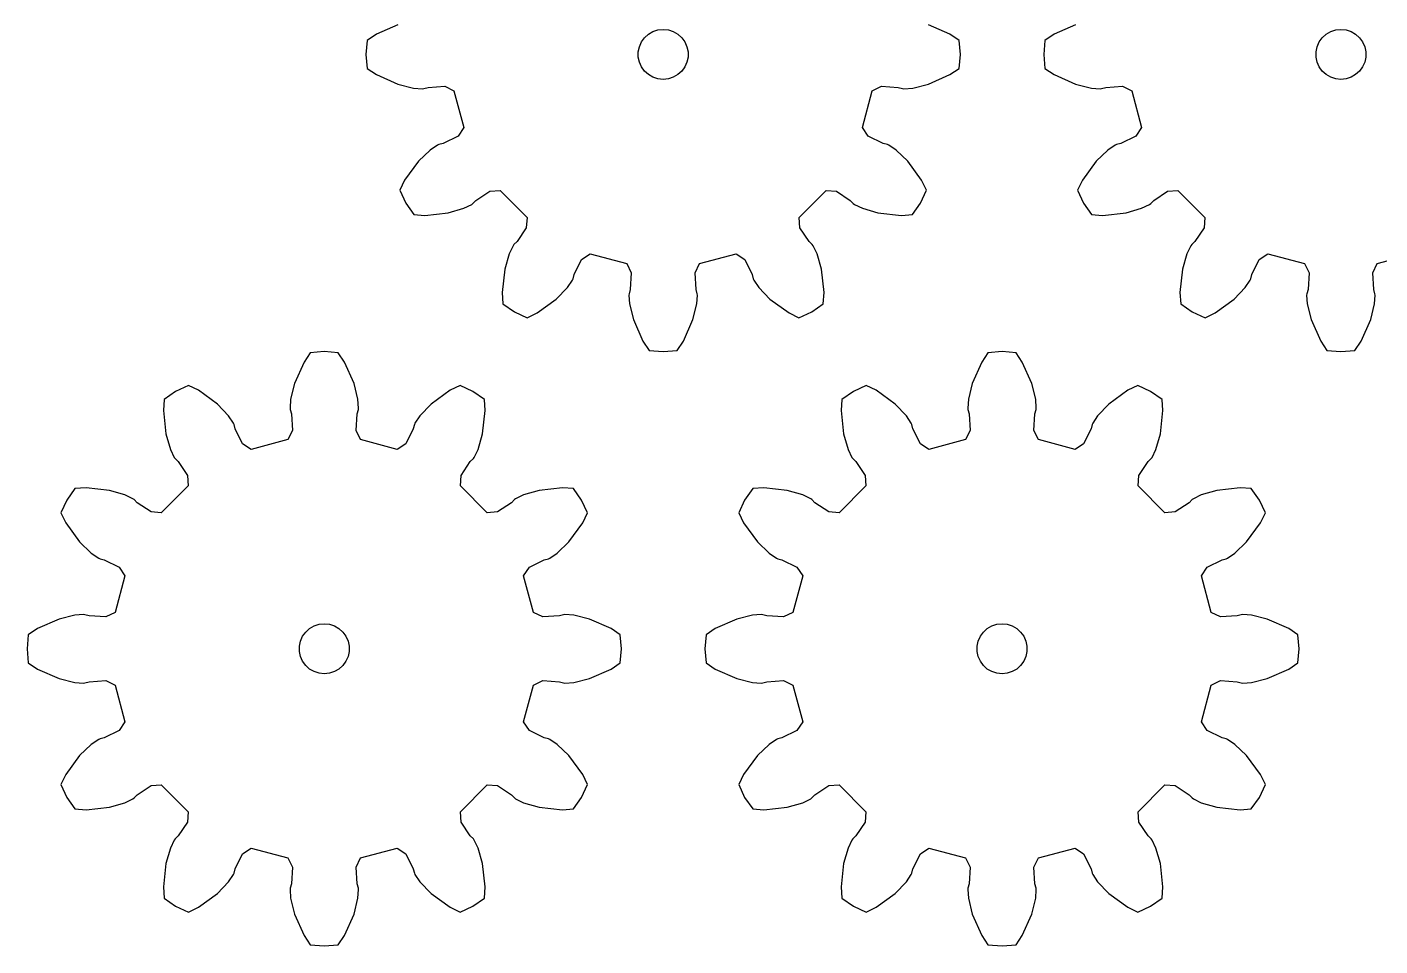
# Model space of a CAD drawing. Extents: x 0 to 198, y 0 to 214.
# Drawn here: x 0 to 81.1, y 0 to 55.1 of the extents above; entities that cross this region are included whole.
import ezdxf

# ---------------------------------------------------------------- set-up
doc = ezdxf.new("R2010")
doc.units = 0

msp = doc.modelspace()

# ---------------------------------------------------------------- linework, layer by layer
for p, q in [((22.242, 55.261), (20.95, 54.69)), ((55.351, 54.69), (54.06, 55.261)), ((62.892, 55.261), (61.601, 54.69)), ((20.95, 54.69), (20.399, 54.32)), ((36.852, 54.226), (37.036, 54.48)), ((37.036, 54.48), (37.269, 54.69)), ((37.269, 54.69), (37.541, 54.846)), ((37.541, 54.846), (37.839, 54.943)), ((37.839, 54.943), (38.151, 54.976)), ((38.151, 54.976), (38.463, 54.943)), ((38.463, 54.943), (38.761, 54.846)), ((38.761, 54.846), (39.032, 54.69)), ((39.032, 54.69), (39.265, 54.48)), ((39.265, 54.48), (39.45, 54.226)), ((55.902, 54.32), (55.351, 54.69)), ((61.601, 54.69), (61.05, 54.32)), ((77.502, 54.226), (77.687, 54.48)), ((77.687, 54.48), (77.92, 54.69)), ((77.92, 54.69), (78.191, 54.846)), ((78.191, 54.846), (78.49, 54.943)), ((78.49, 54.943), (78.801, 54.976)), ((78.801, 54.976), (79.113, 54.943)), ((79.113, 54.943), (79.412, 54.846)), ((79.412, 54.846), (79.683, 54.69)), ((79.683, 54.69), (79.916, 54.48)), ((79.916, 54.48), (80.1, 54.226)), ((20.399, 54.32), (20.325, 53.476)), ((36.659, 53.633), (36.724, 53.94)), ((36.659, 53.319), (36.659, 53.633)), ((36.724, 53.94), (36.852, 54.226)), ((39.45, 54.226), (39.577, 53.94)), ((39.577, 53.94), (39.642, 53.633)), ((39.642, 53.633), (39.642, 53.319)), ((55.976, 53.476), (55.902, 54.32)), ((61.05, 54.32), (60.976, 53.476)), ((77.31, 53.633), (77.375, 53.94)), ((77.31, 53.319), (77.31, 53.633)), ((77.375, 53.94), (77.502, 54.226)), ((80.1, 54.226), (80.228, 53.94)), ((80.228, 53.94), (80.293, 53.633)), ((80.293, 53.633), (80.293, 53.319)), ((20.325, 53.476), (20.399, 52.633)), ((36.724, 53.013), (36.659, 53.319)), ((36.852, 52.726), (36.724, 53.013)), ((39.577, 53.013), (39.45, 52.726)), ((39.642, 53.319), (39.577, 53.013)), ((55.902, 52.633), (55.976, 53.476)), ((60.976, 53.476), (61.05, 52.633)), ((77.375, 53.013), (77.31, 53.319)), ((77.502, 52.726), (77.375, 53.013)), ((80.228, 53.013), (80.1, 52.726)), ((80.293, 53.319), (80.228, 53.013)), ((20.399, 52.633), (20.95, 52.263)), ((20.95, 52.263), (22.242, 51.691)), ((37.036, 52.472), (36.852, 52.726)), ((37.269, 52.263), (37.036, 52.472)), ((37.541, 52.106), (37.269, 52.263)), ((37.839, 52.009), (37.541, 52.106)), ((38.151, 51.976), (37.839, 52.009)), ((38.463, 52.009), (38.151, 51.976)), ((38.761, 52.106), (38.463, 52.009)), ((39.032, 52.263), (38.761, 52.106)), ((39.265, 52.472), (39.032, 52.263)), ((39.45, 52.726), (39.265, 52.472)), ((54.06, 51.691), (55.351, 52.263)), ((55.351, 52.263), (55.902, 52.633)), ((61.05, 52.633), (61.601, 52.263)), ((61.601, 52.263), (62.892, 51.691)), ((77.687, 52.472), (77.502, 52.726)), ((77.92, 52.263), (77.687, 52.472)), ((78.191, 52.106), (77.92, 52.263)), ((78.49, 52.009), (78.191, 52.106)), ((78.801, 51.976), (78.49, 52.009)), ((79.113, 52.009), (78.801, 51.976)), ((79.412, 52.106), (79.113, 52.009)), ((79.683, 52.263), (79.412, 52.106)), ((79.916, 52.472), (79.683, 52.263)), ((80.1, 52.726), (79.916, 52.472)), ((22.242, 51.691), (23.185, 51.458)), ((23.185, 51.458), (23.713, 51.422)), ((23.713, 51.422), (23.801, 51.431)), ((23.801, 51.431), (24.05, 51.503)), ((24.05, 51.503), (25.048, 51.565)), ((25.048, 51.565), (25.606, 51.293)), ((25.606, 51.293), (26.195, 49.094)), ((50.106, 49.094), (50.696, 51.293)), ((50.696, 51.293), (51.253, 51.565)), ((51.253, 51.565), (52.252, 51.503)), ((52.252, 51.503), (52.501, 51.431)), ((52.501, 51.431), (52.588, 51.422)), ((52.588, 51.422), (53.117, 51.458)), ((53.117, 51.458), (54.06, 51.691)), ((62.892, 51.691), (63.835, 51.458)), ((63.835, 51.458), (64.364, 51.422)), ((64.364, 51.422), (64.451, 51.431)), ((64.451, 51.431), (64.7, 51.503)), ((64.7, 51.503), (65.699, 51.565)), ((65.699, 51.565), (66.256, 51.293)), ((66.256, 51.293), (66.846, 49.094)), ((26.195, 49.094), (25.848, 48.58)), ((50.453, 48.58), (50.106, 49.094)), ((66.846, 49.094), (66.499, 48.58)), ((24.62, 48.036), (24.18, 47.741)), ((24.701, 48.072), (24.62, 48.036)), ((24.953, 48.134), (24.701, 48.072)), ((25.848, 48.58), (24.953, 48.134)), ((51.349, 48.134), (50.453, 48.58)), ((51.601, 48.072), (51.349, 48.134)), ((51.681, 48.036), (51.601, 48.072)), ((52.121, 47.741), (51.681, 48.036)), ((65.271, 48.036), (64.831, 47.741)), ((65.351, 48.072), (65.271, 48.036)), ((65.603, 48.134), (65.351, 48.072)), ((66.499, 48.58), (65.603, 48.134)), ((23.48, 47.068), (22.648, 45.927)), ((24.18, 47.741), (23.48, 47.068)), ((52.821, 47.068), (52.121, 47.741)), ((53.654, 45.927), (52.821, 47.068)), ((64.131, 47.068), (63.298, 45.927)), ((64.831, 47.741), (64.131, 47.068)), ((22.648, 45.927), (22.356, 45.331)), ((53.946, 45.331), (53.654, 45.927)), ((63.298, 45.927), (63.006, 45.331)), ((22.356, 45.331), (22.713, 44.563)), ((26.746, 44.53), (26.925, 44.717)), ((26.925, 44.717), (27.759, 45.27)), ((27.759, 45.27), (28.378, 45.313)), ((28.378, 45.313), (29.988, 43.703)), ((46.313, 43.703), (47.924, 45.313)), ((47.924, 45.313), (48.542, 45.27)), ((48.542, 45.27), (49.376, 44.717)), ((49.376, 44.717), (49.556, 44.53)), ((53.588, 44.563), (53.946, 45.331)), ((63.006, 45.331), (63.364, 44.563)), ((67.396, 44.53), (67.576, 44.717)), ((67.576, 44.717), (68.41, 45.27)), ((68.41, 45.27), (69.029, 45.313)), ((69.029, 45.313), (70.639, 43.703)), ((22.713, 44.563), (23.199, 43.87)), ((23.199, 43.87), (23.861, 43.825)), ((23.861, 43.825), (25.266, 43.975)), ((25.266, 43.975), (26.199, 44.245)), ((26.199, 44.245), (26.674, 44.478)), ((26.674, 44.478), (26.746, 44.53)), ((49.556, 44.53), (49.627, 44.478)), ((49.627, 44.478), (50.103, 44.245)), ((50.103, 44.245), (51.036, 43.975)), ((51.036, 43.975), (52.44, 43.825)), ((52.44, 43.825), (53.102, 43.87)), ((53.102, 43.87), (53.588, 44.563)), ((63.364, 44.563), (63.85, 43.87)), ((63.85, 43.87), (64.512, 43.825)), ((64.512, 43.825), (65.917, 43.975)), ((65.917, 43.975), (66.85, 44.245)), ((66.85, 44.245), (67.325, 44.478)), ((67.325, 44.478), (67.396, 44.53)), ((29.944, 43.085), (29.392, 42.251)), ((29.988, 43.703), (29.944, 43.085)), ((46.357, 43.085), (46.313, 43.703)), ((46.91, 42.251), (46.357, 43.085)), ((70.595, 43.085), (70.042, 42.251)), ((70.639, 43.703), (70.595, 43.085)), ((29.392, 42.251), (29.205, 42.071)), ((47.097, 42.071), (46.91, 42.251)), ((70.042, 42.251), (69.855, 42.071)), ((28.92, 41.524), (28.65, 40.591)), ((29.153, 42), (28.92, 41.524)), ((29.205, 42.071), (29.153, 42)), ((33.255, 41.174), (33.769, 41.52)), ((33.769, 41.52), (35.968, 40.931)), ((40.333, 40.931), (42.533, 41.52)), ((42.533, 41.52), (43.047, 41.174)), ((47.149, 42), (47.097, 42.071)), ((47.382, 41.524), (47.149, 42)), ((47.651, 40.591), (47.382, 41.524)), ((69.57, 41.524), (69.301, 40.591)), ((69.804, 42), (69.57, 41.524)), ((69.855, 42.071), (69.804, 42)), ((73.905, 41.174), (74.419, 41.52)), ((74.419, 41.52), (76.619, 40.931)), ((80.984, 40.931), (83.184, 41.52)), ((28.65, 40.591), (28.499, 39.187)), ((32.809, 40.278), (33.255, 41.174)), ((35.968, 40.931), (36.24, 40.374)), ((40.062, 40.374), (40.333, 40.931)), ((43.047, 41.174), (43.493, 40.278)), ((47.802, 39.187), (47.651, 40.591)), ((69.301, 40.591), (69.15, 39.187)), ((73.459, 40.278), (73.905, 41.174)), ((76.619, 40.931), (76.89, 40.374)), ((80.713, 40.374), (80.984, 40.931)), ((32.416, 39.506), (32.711, 39.946)), ((32.711, 39.946), (32.747, 40.026)), ((32.747, 40.026), (32.809, 40.278)), ((36.24, 40.374), (36.178, 39.375)), ((40.124, 39.375), (40.062, 40.374)), ((43.493, 40.278), (43.555, 40.026)), ((43.555, 40.026), (43.591, 39.946)), ((43.591, 39.946), (43.886, 39.506)), ((73.066, 39.506), (73.362, 39.946)), ((73.362, 39.946), (73.397, 40.026)), ((73.397, 40.026), (73.459, 40.278)), ((76.89, 40.374), (76.829, 39.375)), ((80.774, 39.375), (80.713, 40.374)), ((28.499, 39.187), (28.544, 38.525)), ((31.742, 38.806), (32.416, 39.506)), ((36.106, 39.126), (36.096, 39.038)), ((36.096, 39.038), (36.132, 38.51)), ((36.178, 39.375), (36.106, 39.126)), ((40.196, 39.126), (40.124, 39.375)), ((40.169, 38.51), (40.205, 39.038)), ((40.205, 39.038), (40.196, 39.126)), ((43.886, 39.506), (44.559, 38.806)), ((47.757, 38.525), (47.802, 39.187)), ((69.15, 39.187), (69.195, 38.525)), ((72.393, 38.806), (73.066, 39.506)), ((76.757, 39.126), (76.747, 39.038)), ((76.747, 39.038), (76.783, 38.51)), ((76.829, 39.375), (76.757, 39.126)), ((80.846, 39.126), (80.774, 39.375)), ((80.82, 38.51), (80.856, 39.038)), ((80.856, 39.038), (80.846, 39.126)), ((28.544, 38.525), (29.238, 38.039)), ((30.601, 37.973), (31.742, 38.806)), ((36.132, 38.51), (36.365, 37.567)), ((39.936, 37.567), (40.169, 38.51)), ((44.559, 38.806), (45.7, 37.973)), ((47.063, 38.039), (47.757, 38.525)), ((69.195, 38.525), (69.889, 38.039)), ((71.252, 37.973), (72.393, 38.806)), ((76.783, 38.51), (77.016, 37.567)), ((80.587, 37.567), (80.82, 38.51)), ((29.238, 38.039), (30.005, 37.681)), ((30.005, 37.681), (30.601, 37.973)), ((36.365, 37.567), (36.937, 36.275)), ((39.364, 36.275), (39.936, 37.567)), ((45.7, 37.973), (46.296, 37.681)), ((46.296, 37.681), (47.063, 38.039)), ((69.889, 38.039), (70.656, 37.681)), ((70.656, 37.681), (71.252, 37.973)), ((77.016, 37.567), (77.588, 36.275)), ((80.015, 36.275), (80.587, 37.567)), ((36.937, 36.275), (37.307, 35.725)), ((37.307, 35.725), (38.151, 35.651)), ((38.151, 35.651), (38.994, 35.725)), ((38.994, 35.725), (39.364, 36.275)), ((77.588, 36.275), (77.958, 35.725)), ((77.958, 35.725), (78.801, 35.651)), ((78.801, 35.651), (79.645, 35.725)), ((79.645, 35.725), (80.015, 36.275)), ((16.612, 35.026), (16.04, 33.734)), ((16.982, 35.577), (16.612, 35.026)), ((17.825, 35.651), (16.982, 35.577)), ((18.669, 35.577), (17.825, 35.651)), ((19.039, 35.026), (18.669, 35.577)), ((19.611, 33.734), (19.039, 35.026)), ((57.263, 35.026), (56.691, 33.734)), ((57.633, 35.577), (57.263, 35.026)), ((58.476, 35.651), (57.633, 35.577)), ((59.32, 35.577), (58.476, 35.651)), ((59.69, 35.026), (59.32, 35.577)), ((60.261, 33.734), (59.69, 35.026)), ((9.68, 33.62), (8.913, 33.263)), ((10.276, 33.328), (9.68, 33.62)), ((11.417, 32.496), (10.276, 33.328)), ((16.04, 33.734), (15.807, 32.792)), ((19.844, 32.792), (19.611, 33.734)), ((25.375, 33.328), (24.234, 32.496)), ((25.971, 33.62), (25.375, 33.328)), ((26.738, 33.263), (25.971, 33.62)), ((50.331, 33.62), (49.563, 33.263)), ((50.927, 33.328), (50.331, 33.62)), ((52.068, 32.496), (50.927, 33.328)), ((56.691, 33.734), (56.458, 32.792)), ((60.494, 32.792), (60.261, 33.734)), ((66.025, 33.328), (64.884, 32.496)), ((66.621, 33.62), (66.025, 33.328)), ((67.389, 33.263), (66.621, 33.62)), ((8.219, 32.777), (8.174, 32.115)), ((8.913, 33.263), (8.219, 32.777)), ((12.09, 31.796), (11.417, 32.496)), ((15.807, 32.792), (15.771, 32.263)), ((19.88, 32.263), (19.844, 32.792)), ((24.234, 32.496), (23.56, 31.796)), ((27.432, 32.777), (26.738, 33.263)), ((27.477, 32.115), (27.432, 32.777)), ((48.87, 32.777), (48.825, 32.115)), ((49.563, 33.263), (48.87, 32.777)), ((52.741, 31.796), (52.068, 32.496)), ((56.458, 32.792), (56.422, 32.263)), ((60.53, 32.263), (60.494, 32.792)), ((64.884, 32.496), (64.211, 31.796)), ((68.082, 32.777), (67.389, 33.263)), ((68.127, 32.115), (68.082, 32.777)), ((8.174, 32.115), (8.325, 30.71)), ((12.386, 31.356), (12.09, 31.796)), ((15.771, 32.263), (15.78, 32.175)), ((15.78, 32.175), (15.852, 31.926)), ((15.852, 31.926), (15.914, 30.928)), ((19.736, 30.928), (19.798, 31.926)), ((19.798, 31.926), (19.87, 32.175)), ((19.87, 32.175), (19.88, 32.263)), ((23.56, 31.796), (23.265, 31.356)), ((27.326, 30.71), (27.477, 32.115)), ((48.825, 32.115), (48.975, 30.71)), ((53.036, 31.356), (52.741, 31.796)), ((56.422, 32.263), (56.431, 32.175)), ((56.431, 32.175), (56.503, 31.926)), ((56.503, 31.926), (56.565, 30.928)), ((60.387, 30.928), (60.449, 31.926)), ((60.449, 31.926), (60.521, 32.175)), ((60.521, 32.175), (60.53, 32.263)), ((64.211, 31.796), (63.916, 31.356)), ((67.977, 30.71), (68.127, 32.115)), ((12.421, 31.275), (12.386, 31.356)), ((12.483, 31.024), (12.421, 31.275)), ((12.929, 30.128), (12.483, 31.024)), ((15.914, 30.928), (15.643, 30.37)), ((20.008, 30.37), (19.736, 30.928)), ((23.167, 31.024), (22.721, 30.128)), ((23.229, 31.275), (23.167, 31.024)), ((23.265, 31.356), (23.229, 31.275)), ((53.072, 31.275), (53.036, 31.356)), ((53.134, 31.024), (53.072, 31.275)), ((53.58, 30.128), (53.134, 31.024)), ((56.565, 30.928), (56.293, 30.37)), ((60.659, 30.37), (60.387, 30.928)), ((63.818, 31.024), (63.372, 30.128)), ((63.88, 31.275), (63.818, 31.024)), ((63.916, 31.356), (63.88, 31.275)), ((8.325, 30.71), (8.594, 29.777)), ((13.443, 29.781), (12.929, 30.128)), ((15.643, 30.37), (13.443, 29.781)), ((22.208, 29.781), (20.008, 30.37)), ((22.721, 30.128), (22.208, 29.781)), ((27.056, 29.777), (27.326, 30.71)), ((48.975, 30.71), (49.245, 29.777)), ((54.094, 29.781), (53.58, 30.128)), ((56.293, 30.37), (54.094, 29.781)), ((62.858, 29.781), (60.659, 30.37)), ((63.372, 30.128), (62.858, 29.781)), ((67.707, 29.777), (67.977, 30.71)), ((8.594, 29.777), (8.827, 29.302)), ((8.827, 29.302), (8.879, 29.23)), ((8.879, 29.23), (9.066, 29.051)), ((26.584, 29.051), (26.771, 29.23)), ((26.771, 29.23), (26.823, 29.302)), ((26.823, 29.302), (27.056, 29.777)), ((49.245, 29.777), (49.478, 29.302)), ((49.478, 29.302), (49.53, 29.23)), ((49.53, 29.23), (49.717, 29.051)), ((67.235, 29.051), (67.422, 29.23)), ((67.422, 29.23), (67.474, 29.302)), ((67.474, 29.302), (67.707, 29.777)), ((9.066, 29.051), (9.619, 28.217)), ((26.032, 28.217), (26.584, 29.051)), ((49.717, 29.051), (50.27, 28.217)), ((66.682, 28.217), (67.235, 29.051)), ((9.663, 27.598), (8.052, 25.988)), ((9.619, 28.217), (9.663, 27.598)), ((25.988, 27.598), (26.032, 28.217)), ((27.598, 25.988), (25.988, 27.598)), ((50.313, 27.598), (48.703, 25.988)), ((50.27, 28.217), (50.313, 27.598)), ((66.639, 27.598), (66.682, 28.217)), ((68.249, 25.988), (66.639, 27.598)), ((2.874, 27.432), (2.388, 26.738)), ((3.536, 27.477), (2.874, 27.432)), ((4.941, 27.326), (3.536, 27.477)), ((5.873, 27.056), (4.941, 27.326)), ((6.349, 26.823), (5.873, 27.056)), ((6.42, 26.771), (6.349, 26.823)), ((29.302, 26.823), (29.23, 26.771)), ((29.777, 27.056), (29.302, 26.823)), ((30.71, 27.326), (29.777, 27.056)), ((32.115, 27.477), (30.71, 27.326)), ((32.777, 27.432), (32.115, 27.477)), ((33.263, 26.738), (32.777, 27.432)), ((43.525, 27.432), (43.039, 26.738)), ((44.187, 27.477), (43.525, 27.432)), ((45.591, 27.326), (44.187, 27.477)), ((46.524, 27.056), (45.591, 27.326)), ((47, 26.823), (46.524, 27.056)), ((47.071, 26.771), (47, 26.823)), ((69.952, 26.823), (69.881, 26.771)), ((70.428, 27.056), (69.952, 26.823)), ((71.361, 27.326), (70.428, 27.056)), ((72.765, 27.477), (71.361, 27.326)), ((73.428, 27.432), (72.765, 27.477)), ((73.913, 26.738), (73.428, 27.432)), ((2.388, 26.738), (2.03, 25.971)), ((2.03, 25.971), (2.322, 25.375)), ((6.6, 26.584), (6.42, 26.771)), ((7.434, 26.032), (6.6, 26.584)), ((8.052, 25.988), (7.434, 26.032)), ((28.217, 26.032), (27.598, 25.988)), ((29.051, 26.584), (28.217, 26.032)), ((29.23, 26.771), (29.051, 26.584)), ((33.62, 25.971), (33.263, 26.738)), ((33.328, 25.375), (33.62, 25.971)), ((43.039, 26.738), (42.681, 25.971)), ((42.681, 25.971), (42.973, 25.375)), ((47.251, 26.584), (47.071, 26.771)), ((48.085, 26.032), (47.251, 26.584)), ((48.703, 25.988), (48.085, 26.032)), ((68.867, 26.032), (68.249, 25.988)), ((69.701, 26.584), (68.867, 26.032)), ((69.881, 26.771), (69.701, 26.584)), ((74.271, 25.971), (73.913, 26.738)), ((73.979, 25.375), (74.271, 25.971)), ((2.322, 25.375), (3.155, 24.234)), ((32.496, 24.234), (33.328, 25.375)), ((42.973, 25.375), (43.806, 24.234)), ((73.146, 24.234), (73.979, 25.375)), ((3.155, 24.234), (3.855, 23.56)), ((3.855, 23.56), (4.295, 23.265)), ((31.356, 23.265), (31.796, 23.56)), ((31.796, 23.56), (32.496, 24.234)), ((43.806, 24.234), (44.506, 23.56)), ((44.506, 23.56), (44.946, 23.265)), ((72.007, 23.265), (72.446, 23.56)), ((72.446, 23.56), (73.146, 24.234)), ((4.295, 23.265), (4.375, 23.229)), ((4.375, 23.229), (4.627, 23.167)), ((4.627, 23.167), (5.523, 22.721)), ((5.523, 22.721), (5.87, 22.208)), ((29.781, 22.208), (30.128, 22.721)), ((30.128, 22.721), (31.024, 23.167)), ((31.024, 23.167), (31.275, 23.229)), ((31.275, 23.229), (31.356, 23.265)), ((44.946, 23.265), (45.026, 23.229)), ((45.026, 23.229), (45.278, 23.167)), ((45.278, 23.167), (46.174, 22.721)), ((46.174, 22.721), (46.52, 22.208)), ((70.432, 22.208), (70.779, 22.721)), ((70.779, 22.721), (71.674, 23.167)), ((71.674, 23.167), (71.926, 23.229)), ((71.926, 23.229), (72.007, 23.265)), ((5.87, 22.208), (5.28, 20.008)), ((30.37, 20.008), (29.781, 22.208)), ((46.52, 22.208), (45.931, 20.008)), ((71.021, 20.008), (70.432, 22.208)), ((1.916, 19.611), (0.625, 19.039)), ((2.859, 19.844), (1.916, 19.611)), ((3.388, 19.88), (2.859, 19.844)), ((3.475, 19.87), (3.388, 19.88)), ((3.724, 19.798), (3.475, 19.87)), ((4.723, 19.736), (3.724, 19.798)), ((5.28, 20.008), (4.723, 19.736)), ((30.928, 19.736), (30.37, 20.008)), ((31.926, 19.798), (30.928, 19.736)), ((32.175, 19.87), (31.926, 19.798)), ((32.263, 19.88), (32.175, 19.87)), ((32.792, 19.844), (32.263, 19.88)), ((33.734, 19.611), (32.792, 19.844)), ((35.026, 19.039), (33.734, 19.611)), ((42.567, 19.611), (41.275, 19.039)), ((43.51, 19.844), (42.567, 19.611)), ((44.038, 19.88), (43.51, 19.844)), ((44.126, 19.87), (44.038, 19.88)), ((44.375, 19.798), (44.126, 19.87)), ((45.374, 19.736), (44.375, 19.798)), ((45.931, 20.008), (45.374, 19.736)), ((71.578, 19.736), (71.021, 20.008)), ((72.577, 19.798), (71.578, 19.736)), ((72.826, 19.87), (72.577, 19.798)), ((72.914, 19.88), (72.826, 19.87)), ((73.442, 19.844), (72.914, 19.88)), ((74.385, 19.611), (73.442, 19.844)), ((75.677, 19.039), (74.385, 19.611)), ((0.074, 18.669), (0, 17.825)), ((0.625, 19.039), (0.074, 18.669)), ((16.526, 18.575), (16.711, 18.829)), ((16.711, 18.829), (16.944, 19.039)), ((16.944, 19.039), (17.215, 19.196)), ((17.215, 19.196), (17.513, 19.293)), ((17.513, 19.293), (17.825, 19.325)), ((17.825, 19.325), (18.137, 19.293)), ((18.137, 19.293), (18.435, 19.196)), ((18.435, 19.196), (18.707, 19.039)), ((18.707, 19.039), (18.94, 18.829)), ((18.94, 18.829), (19.124, 18.575)), ((35.577, 18.669), (35.026, 19.039)), ((35.651, 17.825), (35.577, 18.669)), ((40.725, 18.669), (40.651, 17.825)), ((41.275, 19.039), (40.725, 18.669)), ((57.177, 18.575), (57.361, 18.829)), ((57.361, 18.829), (57.594, 19.039)), ((57.594, 19.039), (57.866, 19.196)), ((57.866, 19.196), (58.164, 19.293)), ((58.164, 19.293), (58.476, 19.325)), ((58.476, 19.325), (58.788, 19.293)), ((58.788, 19.293), (59.086, 19.196)), ((59.086, 19.196), (59.358, 19.039)), ((59.358, 19.039), (59.591, 18.829)), ((59.591, 18.829), (59.775, 18.575)), ((76.228, 18.669), (75.677, 19.039)), ((76.301, 17.825), (76.228, 18.669)), ((16.334, 17.982), (16.399, 18.289)), ((16.334, 17.669), (16.334, 17.982)), ((16.399, 18.289), (16.526, 18.575)), ((19.124, 18.575), (19.252, 18.289)), ((19.252, 18.289), (19.317, 17.982)), ((19.317, 17.982), (19.317, 17.669)), ((56.984, 17.982), (57.049, 18.289)), ((56.984, 17.669), (56.984, 17.982)), ((57.049, 18.289), (57.177, 18.575)), ((59.775, 18.575), (59.903, 18.289)), ((59.903, 18.289), (59.968, 17.982)), ((59.968, 17.982), (59.968, 17.669)), ((0, 17.825), (0.074, 16.982)), ((16.399, 17.362), (16.334, 17.669)), ((16.526, 17.075), (16.399, 17.362)), ((16.711, 16.822), (16.526, 17.075)), ((19.124, 17.075), (18.94, 16.822)), ((19.252, 17.362), (19.124, 17.075)), ((19.317, 17.669), (19.252, 17.362)), ((35.577, 16.982), (35.651, 17.825)), ((40.651, 17.825), (40.725, 16.982)), ((57.049, 17.362), (56.984, 17.669)), ((57.177, 17.075), (57.049, 17.362)), ((57.361, 16.822), (57.177, 17.075)), ((59.775, 17.075), (59.591, 16.822)), ((59.903, 17.362), (59.775, 17.075)), ((59.968, 17.669), (59.903, 17.362)), ((76.228, 16.982), (76.301, 17.825)), ((0.074, 16.982), (0.625, 16.612)), ((0.625, 16.612), (1.916, 16.04)), ((16.944, 16.612), (16.711, 16.822)), ((17.215, 16.455), (16.944, 16.612)), ((17.513, 16.358), (17.215, 16.455)), ((17.825, 16.325), (17.513, 16.358)), ((18.137, 16.358), (17.825, 16.325)), ((18.435, 16.455), (18.137, 16.358)), ((18.707, 16.612), (18.435, 16.455)), ((18.94, 16.822), (18.707, 16.612)), ((33.734, 16.04), (35.026, 16.612)), ((35.026, 16.612), (35.577, 16.982)), ((40.725, 16.982), (41.275, 16.612)), ((41.275, 16.612), (42.567, 16.04)), ((57.594, 16.612), (57.361, 16.822)), ((57.866, 16.455), (57.594, 16.612)), ((58.164, 16.358), (57.866, 16.455)), ((58.476, 16.325), (58.164, 16.358)), ((58.788, 16.358), (58.476, 16.325)), ((59.086, 16.455), (58.788, 16.358)), ((59.358, 16.612), (59.086, 16.455)), ((59.591, 16.822), (59.358, 16.612)), ((74.385, 16.04), (75.677, 16.612)), ((75.677, 16.612), (76.228, 16.982)), ((1.916, 16.04), (2.859, 15.807)), ((2.859, 15.807), (3.388, 15.771)), ((3.388, 15.771), (3.475, 15.78)), ((3.475, 15.78), (3.724, 15.852)), ((3.724, 15.852), (4.723, 15.914)), ((4.723, 15.914), (5.28, 15.643)), ((5.28, 15.643), (5.87, 13.443)), ((29.781, 13.443), (30.37, 15.643)), ((30.37, 15.643), (30.928, 15.914)), ((30.928, 15.914), (31.926, 15.852)), ((31.926, 15.852), (32.175, 15.78)), ((32.175, 15.78), (32.263, 15.771)), ((32.263, 15.771), (32.792, 15.807)), ((32.792, 15.807), (33.734, 16.04)), ((42.567, 16.04), (43.51, 15.807)), ((43.51, 15.807), (44.038, 15.771)), ((44.038, 15.771), (44.126, 15.78)), ((44.126, 15.78), (44.375, 15.852)), ((44.375, 15.852), (45.374, 15.914)), ((45.374, 15.914), (45.931, 15.643)), ((45.931, 15.643), (46.52, 13.443)), ((70.432, 13.443), (71.021, 15.643)), ((71.021, 15.643), (71.578, 15.914)), ((71.578, 15.914), (72.577, 15.852)), ((72.577, 15.852), (72.826, 15.78)), ((72.826, 15.78), (72.914, 15.771)), ((72.914, 15.771), (73.442, 15.807)), ((73.442, 15.807), (74.385, 16.04)), ((5.87, 13.443), (5.523, 12.929)), ((30.128, 12.929), (29.781, 13.443)), ((46.52, 13.443), (46.174, 12.929)), ((70.779, 12.929), (70.432, 13.443)), ((4.295, 12.386), (3.855, 12.09)), ((4.375, 12.421), (4.295, 12.386)), ((4.627, 12.483), (4.375, 12.421)), ((5.523, 12.929), (4.627, 12.483)), ((31.024, 12.483), (30.128, 12.929)), ((31.275, 12.421), (31.024, 12.483)), ((31.356, 12.386), (31.275, 12.421)), ((31.796, 12.09), (31.356, 12.386)), ((44.946, 12.386), (44.506, 12.09)), ((45.026, 12.421), (44.946, 12.386)), ((45.278, 12.483), (45.026, 12.421)), ((46.174, 12.929), (45.278, 12.483)), ((71.674, 12.483), (70.779, 12.929)), ((71.926, 12.421), (71.674, 12.483)), ((72.007, 12.386), (71.926, 12.421)), ((72.446, 12.09), (72.007, 12.386)), ((3.155, 11.417), (2.322, 10.276)), ((3.855, 12.09), (3.155, 11.417)), ((32.496, 11.417), (31.796, 12.09)), ((33.328, 10.276), (32.496, 11.417)), ((43.806, 11.417), (42.973, 10.276)), ((44.506, 12.09), (43.806, 11.417)), ((73.146, 11.417), (72.446, 12.09)), ((73.979, 10.276), (73.146, 11.417)), ((2.322, 10.276), (2.03, 9.68)), ((33.62, 9.68), (33.328, 10.276)), ((42.973, 10.276), (42.681, 9.68)), ((74.271, 9.68), (73.979, 10.276)), ((2.03, 9.68), (2.388, 8.913)), ((6.42, 8.879), (6.6, 9.066)), ((6.6, 9.066), (7.434, 9.619)), ((7.434, 9.619), (8.052, 9.663)), ((8.052, 9.663), (9.663, 8.052)), ((25.988, 8.052), (27.598, 9.663)), ((27.598, 9.663), (28.217, 9.619)), ((28.217, 9.619), (29.051, 9.066)), ((29.051, 9.066), (29.23, 8.879)), ((33.263, 8.913), (33.62, 9.68)), ((42.681, 9.68), (43.039, 8.913)), ((47.071, 8.879), (47.251, 9.066)), ((47.251, 9.066), (48.085, 9.619)), ((48.085, 9.619), (48.703, 9.663)), ((48.703, 9.663), (50.313, 8.052)), ((66.639, 8.052), (68.249, 9.663)), ((68.249, 9.663), (68.867, 9.619)), ((68.867, 9.619), (69.701, 9.066)), ((69.701, 9.066), (69.881, 8.879)), ((73.913, 8.913), (74.271, 9.68)), ((2.388, 8.913), (2.874, 8.219)), ((2.874, 8.219), (3.536, 8.174)), ((3.536, 8.174), (4.941, 8.325)), ((4.941, 8.325), (5.873, 8.594)), ((5.873, 8.594), (6.349, 8.827)), ((6.349, 8.827), (6.42, 8.879)), ((29.23, 8.879), (29.302, 8.827)), ((29.302, 8.827), (29.777, 8.594)), ((29.777, 8.594), (30.71, 8.325)), ((30.71, 8.325), (32.115, 8.174)), ((32.115, 8.174), (32.777, 8.219)), ((32.777, 8.219), (33.263, 8.913)), ((43.039, 8.913), (43.525, 8.219)), ((43.525, 8.219), (44.187, 8.174)), ((44.187, 8.174), (45.591, 8.325)), ((45.591, 8.325), (46.524, 8.594)), ((46.524, 8.594), (47, 8.827)), ((47, 8.827), (47.071, 8.879)), ((69.881, 8.879), (69.952, 8.827)), ((69.952, 8.827), (70.428, 8.594)), ((70.428, 8.594), (71.361, 8.325)), ((71.361, 8.325), (72.765, 8.174)), ((72.765, 8.174), (73.428, 8.219)), ((73.428, 8.219), (73.913, 8.913)), ((9.619, 7.434), (9.066, 6.6)), ((9.663, 8.052), (9.619, 7.434)), ((26.032, 7.434), (25.988, 8.052)), ((26.584, 6.6), (26.032, 7.434)), ((50.27, 7.434), (49.717, 6.6)), ((50.313, 8.052), (50.27, 7.434)), ((66.682, 7.434), (66.639, 8.052)), ((67.235, 6.6), (66.682, 7.434)), ((9.066, 6.6), (8.879, 6.42)), ((26.771, 6.42), (26.584, 6.6)), ((49.717, 6.6), (49.53, 6.42)), ((67.422, 6.42), (67.235, 6.6)), ((8.594, 5.873), (8.325, 4.941)), ((8.827, 6.349), (8.594, 5.873)), ((8.879, 6.42), (8.827, 6.349)), ((12.929, 5.523), (13.443, 5.87)), ((13.443, 5.87), (15.643, 5.28)), ((20.008, 5.28), (22.208, 5.87)), ((22.208, 5.87), (22.721, 5.523)), ((26.823, 6.349), (26.771, 6.42)), ((27.056, 5.873), (26.823, 6.349)), ((27.326, 4.941), (27.056, 5.873)), ((49.245, 5.873), (48.975, 4.941)), ((49.478, 6.349), (49.245, 5.873)), ((49.53, 6.42), (49.478, 6.349)), ((53.58, 5.523), (54.094, 5.87)), ((54.094, 5.87), (56.293, 5.28)), ((60.659, 5.28), (62.858, 5.87)), ((62.858, 5.87), (63.372, 5.523)), ((67.474, 6.349), (67.422, 6.42)), ((67.707, 5.873), (67.474, 6.349)), ((67.977, 4.941), (67.707, 5.873)), ((8.325, 4.941), (8.174, 3.536)), ((12.483, 4.627), (12.929, 5.523)), ((15.643, 5.28), (15.914, 4.723)), ((19.736, 4.723), (20.008, 5.28)), ((22.721, 5.523), (23.167, 4.627)), ((27.477, 3.536), (27.326, 4.941)), ((48.975, 4.941), (48.825, 3.536)), ((53.134, 4.627), (53.58, 5.523)), ((56.293, 5.28), (56.565, 4.723)), ((60.387, 4.723), (60.659, 5.28)), ((63.372, 5.523), (63.818, 4.627)), ((68.127, 3.536), (67.977, 4.941)), ((12.09, 3.855), (12.386, 4.295)), ((12.386, 4.295), (12.421, 4.375)), ((12.421, 4.375), (12.483, 4.627)), ((15.914, 4.723), (15.852, 3.724)), ((19.798, 3.724), (19.736, 4.723)), ((23.167, 4.627), (23.229, 4.375)), ((23.229, 4.375), (23.265, 4.295)), ((23.265, 4.295), (23.56, 3.855)), ((52.741, 3.855), (53.036, 4.295)), ((53.036, 4.295), (53.072, 4.375)), ((53.072, 4.375), (53.134, 4.627)), ((56.565, 4.723), (56.503, 3.724)), ((60.449, 3.724), (60.387, 4.723)), ((63.818, 4.627), (63.88, 4.375)), ((63.88, 4.375), (63.916, 4.295)), ((63.916, 4.295), (64.211, 3.855)), ((8.174, 3.536), (8.219, 2.874)), ((11.417, 3.155), (12.09, 3.855)), ((15.78, 3.475), (15.771, 3.388)), ((15.771, 3.388), (15.807, 2.859)), ((15.852, 3.724), (15.78, 3.475)), ((19.87, 3.475), (19.798, 3.724)), ((19.844, 2.859), (19.88, 3.388)), ((19.88, 3.388), (19.87, 3.475)), ((23.56, 3.855), (24.234, 3.155)), ((27.432, 2.874), (27.477, 3.536)), ((48.825, 3.536), (48.87, 2.874)), ((52.068, 3.155), (52.741, 3.855)), ((56.431, 3.475), (56.422, 3.388)), ((56.422, 3.388), (56.458, 2.859)), ((56.503, 3.724), (56.431, 3.475)), ((60.521, 3.475), (60.449, 3.724)), ((60.494, 2.859), (60.53, 3.388)), ((60.53, 3.388), (60.521, 3.475)), ((64.211, 3.855), (64.884, 3.155)), ((68.082, 2.874), (68.127, 3.536)), ((8.219, 2.874), (8.913, 2.388)), ((10.276, 2.322), (11.417, 3.155)), ((15.807, 2.859), (16.04, 1.916)), ((19.611, 1.916), (19.844, 2.859)), ((24.234, 3.155), (25.375, 2.322)), ((26.738, 2.388), (27.432, 2.874)), ((48.87, 2.874), (49.563, 2.388)), ((50.927, 2.322), (52.068, 3.155)), ((56.458, 2.859), (56.691, 1.916)), ((60.261, 1.916), (60.494, 2.859)), ((64.884, 3.155), (66.025, 2.322)), ((67.389, 2.388), (68.082, 2.874)), ((8.913, 2.388), (9.68, 2.03)), ((9.68, 2.03), (10.276, 2.322)), ((16.04, 1.916), (16.612, 0.625)), ((19.039, 0.625), (19.611, 1.916)), ((25.375, 2.322), (25.971, 2.03)), ((25.971, 2.03), (26.738, 2.388)), ((49.563, 2.388), (50.331, 2.03)), ((50.331, 2.03), (50.927, 2.322)), ((56.691, 1.916), (57.263, 0.625)), ((59.69, 0.625), (60.261, 1.916)), ((66.025, 2.322), (66.621, 2.03)), ((66.621, 2.03), (67.389, 2.388)), ((16.612, 0.625), (16.982, 0.074)), ((16.982, 0.074), (17.825, 0)), ((17.825, 0), (18.669, 0.074)), ((18.669, 0.074), (19.039, 0.625)), ((57.263, 0.625), (57.633, 0.074)), ((57.633, 0.074), (58.476, 0)), ((58.476, 0), (59.32, 0.074)), ((59.32, 0.074), (59.69, 0.625))]:
    msp.add_line(p, q)

doc.saveas('drawing.dxf')
